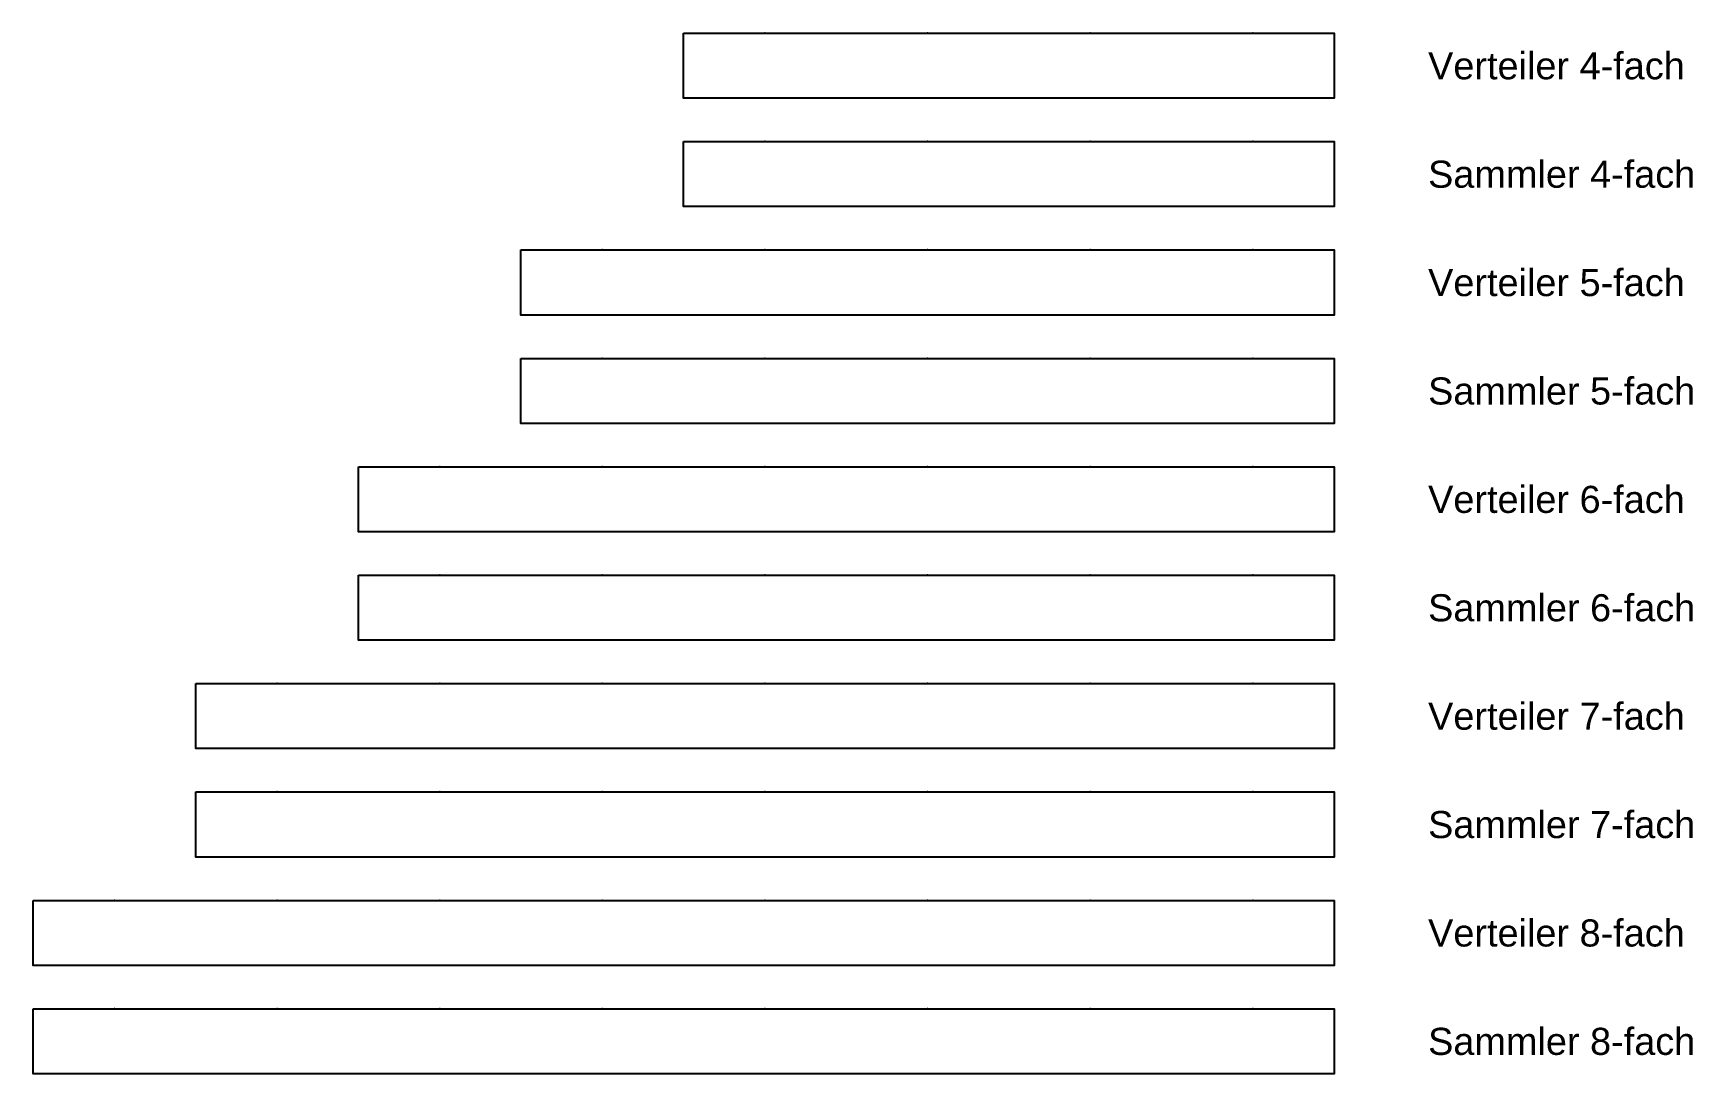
# Model space of a CAD drawing. Header units: millimetres. Extents: x -270 to 7384, y -8359 to -3559.
import ezdxf
from ezdxf.enums import TextEntityAlignment as Align

# ---------------------------------------------------------------- set-up
doc = ezdxf.new("R2010")
doc.units = ezdxf.units.MM
doc.styles.get("Standard").update_dxf_attribs({"font": 'arial.ttf'})

# ---------------------------------------------------------------- blocks, each defined once
blk = doc.blocks.new('Verteiler 4-fach')
blk.add_lwpolyline([(-3000, 150), (0, 150), (0, -150), (-3000, -150)], close=True)
for p in [(-2625, 150), (-1875, 150), (-1125, 150), (-375, 150)]:
    blk.add_point(p)
blk = doc.blocks.new('Sammler 4-fach')
blk.add_lwpolyline([(-3000, 150), (0, 150), (0, -150), (-3000, -150)], close=True)
for p in [(-2625, 150), (-1875, 150), (-1125, 150), (-375, 150)]:
    blk.add_point(p)
blk = doc.blocks.new('Verteiler 5-fach')
blk.add_lwpolyline([(-3750, 150), (0, 150), (0, -150), (-3750, -150)], close=True)
for p in [(-3375, 150), (-2625, 150), (-1875, 150), (-1125, 150), (-375, 150)]:
    blk.add_point(p)
blk = doc.blocks.new('Sammler 5-fach')
blk.add_lwpolyline([(-3750, 150), (0, 150), (0, -150), (-3750, -150)], close=True)
for p in [(-3375, 150), (-2625, 150), (-1875, 150), (-1125, 150), (-375, 150)]:
    blk.add_point(p)
blk = doc.blocks.new('Verteiler 6-fach')
blk.add_lwpolyline([(-4500, 150), (0, 150), (0, -150), (-4500, -150)], close=True)
for p in [(-4125, 150), (-4125, 150), (-3375, 150), (-3375, 150), (-2625, 150), (-2625, 150), (-1875, 150), (-1875, 150), (-1125, 150), (-1125, 150), (-375, 150), (-375, 150)]:
    blk.add_point(p)
blk = doc.blocks.new('Sammler 6-fach')
blk.add_lwpolyline([(-4500, 150), (0, 150), (0, -150), (-4500, -150)], close=True)
for p in [(-4125, 150), (-4125, 150), (-3375, 150), (-3375, 150), (-3375, 150), (-2625, 150), (-2625, 150), (-2625, 150), (-1875, 150), (-1875, 150), (-1875, 150), (-1125, 150), (-1125, 150), (-1125, 150), (-375, 150), (-375, 150), (-375, 150)]:
    blk.add_point(p)
blk = doc.blocks.new('Verteiler 7-fach')
blk.add_lwpolyline([(-5250, 150), (0, 150), (0, -150), (-5250, -150)], close=True)
for p in [(-4875, 150), (-4875, 150), (-4875, 150), (-4875, 150), (-4125, 150), (-4125, 150), (-4125, 150), (-4125, 150), (-3375, 150), (-3375, 150), (-3375, 150), (-3375, 150), (-3375, 150), (-2625, 150), (-2625, 150), (-2625, 150), (-2625, 150), (-2625, 150), (-1875, 150), (-1875, 150), (-1875, 150), (-1875, 150), (-1875, 150), (-1125, 150), (-1125, 150), (-1125, 150), (-1125, 150), (-1125, 150), (-375, 150), (-375, 150), (-375, 150), (-375, 150), (-375, 150)]:
    blk.add_point(p)
blk = doc.blocks.new('Sammler 7-fach')
blk.add_lwpolyline([(-5250, 150), (0, 150), (0, -150), (-5250, -150)], close=True)
for p in [(-4875, 150), (-4875, 150), (-4875, 150), (-4875, 150), (-4125, 150), (-4125, 150), (-4125, 150), (-4125, 150), (-4125, 150), (-4125, 150), (-3375, 150), (-3375, 150), (-3375, 150), (-3375, 150), (-3375, 150), (-3375, 150), (-3375, 150), (-3375, 150), (-2625, 150), (-2625, 150), (-2625, 150), (-2625, 150), (-2625, 150), (-2625, 150), (-2625, 150), (-2625, 150), (-1875, 150), (-1875, 150), (-1875, 150), (-1875, 150), (-1875, 150), (-1875, 150), (-1875, 150), (-1875, 150), (-1125, 150), (-1125, 150), (-1125, 150), (-1125, 150), (-1125, 150), (-1125, 150), (-1125, 150), (-1125, 150), (-375, 150), (-375, 150), (-375, 150), (-375, 150), (-375, 150), (-375, 150), (-375, 150), (-375, 150)]:
    blk.add_point(p)
blk = doc.blocks.new('Verteiler 8-fach')
blk.add_lwpolyline([(-6000, 147.3), (0, 147.3), (0, -152.7), (-6000, -152.7)], close=True)
for p in [(-5625, 147.3), (-5625, 147.3), (-5625, 147.3), (-5625, 147.3), (-5625, 147.3), (-5625, 147.3), (-5625, 147.3), (-5625, 147.3), (-4875, 147.3), (-4875, 147.3), (-4875, 147.3), (-4875, 147.3), (-4875, 147.3), (-4875, 147.3), (-4875, 147.3), (-4875, 147.3), (-4125, 147.3), (-4125, 147.3), (-4125, 147.3), (-4125, 147.3), (-4125, 147.3), (-4125, 147.3), (-4125, 147.3), (-4125, 147.3), (-4125, 147.3), (-4125, 147.3), (-3375, 147.3), (-3375, 147.3), (-3375, 147.3), (-3375, 147.3), (-3375, 147.3), (-3375, 147.3), (-3375, 147.3), (-3375, 147.3), (-3375, 147.3), (-3375, 147.3), (-3375, 147.3), (-3375, 147.3), (-3375, 147.3), (-2625, 147.3), (-2625, 147.3), (-2625, 147.3), (-2625, 147.3), (-2625, 147.3), (-2625, 147.3), (-2625, 147.3), (-2625, 147.3), (-2625, 147.3), (-2625, 147.3), (-2625, 147.3), (-2625, 147.3), (-2625, 147.3), (-1875, 147.3), (-1875, 147.3), (-1875, 147.3), (-1875, 147.3), (-1875, 147.3), (-1875, 147.3), (-1875, 147.3), (-1875, 147.3), (-1875, 147.3), (-1875, 147.3), (-1875, 147.3), (-1875, 147.3), (-1875, 147.3), (-1125, 147.3), (-1125, 147.3), (-1125, 147.3), (-1125, 147.3), (-1125, 147.3), (-1125, 147.3), (-1125, 147.3), (-1125, 147.3), (-1125, 147.3), (-1125, 147.3), (-1125, 147.3), (-1125, 147.3), (-1125, 147.3), (-375, 147.3), (-375, 147.3), (-375, 147.3), (-375, 147.3), (-375, 147.3), (-375, 147.3), (-375, 147.3), (-375, 147.3), (-375, 147.3), (-375, 147.3), (-375, 147.3), (-375, 147.3), (-375, 147.3)]:
    blk.add_point(p)
blk = doc.blocks.new('Sammler 8-fach')
blk.add_lwpolyline([(-6000, 150), (0, 150), (0, -150), (-6000, -150)], close=True)
for p in [(-5625, 150), (-5625, 150), (-5625, 150), (-5625, 150), (-5625, 150), (-5625, 150), (-5625, 150), (-5625, 150), (-4875, 150), (-4875, 150), (-4875, 150), (-4875, 150), (-4875, 150), (-4875, 150), (-4875, 150), (-4875, 150), (-4875, 150), (-4875, 150), (-4875, 150), (-4875, 150), (-4125, 150), (-4125, 150), (-4125, 150), (-4125, 150), (-4125, 150), (-4125, 150), (-4125, 150), (-4125, 150), (-4125, 150), (-4125, 150), (-4125, 150), (-4125, 150), (-4125, 150), (-4125, 150), (-4125, 150), (-4125, 150), (-3375, 150), (-3375, 150), (-3375, 150), (-3375, 150), (-3375, 150), (-3375, 150), (-3375, 150), (-3375, 150), (-3375, 150), (-3375, 150), (-3375, 150), (-3375, 150), (-3375, 150), (-3375, 150), (-3375, 150), (-3375, 150), (-3375, 150), (-3375, 150), (-3375, 150), (-3375, 150), (-3375, 150), (-2625, 150), (-2625, 150), (-2625, 150), (-2625, 150), (-2625, 150), (-2625, 150), (-2625, 150), (-2625, 150), (-2625, 150), (-2625, 150), (-2625, 150), (-2625, 150), (-2625, 150), (-2625, 150), (-2625, 150), (-2625, 150), (-2625, 150), (-2625, 150), (-2625, 150), (-2625, 150), (-2625, 150), (-1875, 150), (-1875, 150), (-1875, 150), (-1875, 150), (-1875, 150), (-1875, 150), (-1875, 150), (-1875, 150), (-1875, 150), (-1875, 150), (-1875, 150), (-1875, 150), (-1875, 150), (-1875, 150), (-1875, 150), (-1875, 150), (-1875, 150), (-1875, 150), (-1875, 150), (-1875, 150), (-1875, 150), (-1125, 150), (-1125, 150), (-1125, 150), (-1125, 150), (-1125, 150), (-1125, 150), (-1125, 150), (-1125, 150), (-1125, 150), (-1125, 150), (-1125, 150), (-1125, 150), (-1125, 150), (-1125, 150), (-1125, 150), (-1125, 150), (-1125, 150), (-1125, 150), (-1125, 150), (-1125, 150), (-1125, 150), (-375, 150), (-375, 150), (-375, 150), (-375, 150), (-375, 150), (-375, 150), (-375, 150), (-375, 150), (-375, 150), (-375, 150), (-375, 150), (-375, 150), (-375, 150), (-375, 150), (-375, 150), (-375, 150), (-375, 150), (-375, 150), (-375, 150), (-375, 150), (-375, 150)]:
    blk.add_point(p)

msp = doc.modelspace()

# ---------------------------------------------------------------- block references
for name, p in [('Verteiler 4-fach', (5729.5, -3709.1)), ('Sammler 4-fach', (5729.5, -4209.1)), ('Verteiler 5-fach', (5729.5, -4709.1)), ('Sammler 5-fach', (5729.5, -5209.1)), ('Verteiler 6-fach', (5729.5, -5709.1)), ('Sammler 6-fach', (5729.5, -6209.1)), ('Verteiler 7-fach', (5729.5, -6709.1)), ('Sammler 7-fach', (5729.5, -7209.1)), ('Verteiler 8-fach', (5729.5, -7706.4)), ('Sammler 8-fach', (5729.5, -8209.1))]:
    msp.add_blockref(name, p)

# ---------------------------------------------------------------- texts
at = {"color": 7}
for s, p in [('Verteiler 4-fach', (6163.5, -3709.4)), ('Sammler 4-fach', (6163.5, -4209.4)), ('Verteiler 5-fach', (6163.5, -4709.4)), ('Sammler 5-fach', (6163.5, -5209.4)), ('Verteiler 6-fach', (6163.5, -5709.4)), ('Sammler 6-fach', (6163.5, -6209.4)), ('Verteiler 7-fach', (6163.5, -6709.4)), ('Sammler 7-fach', (6163.5, -7209.4)), ('Verteiler 8-fach', (6163.5, -7709.4)), ('Sammler 8-fach', (6163.5, -8209.4))]:
    msp.add_text(s, height=125, dxfattribs=at).set_placement(p, align=Align.MIDDLE_LEFT)

doc.saveas('drawing.dxf')
